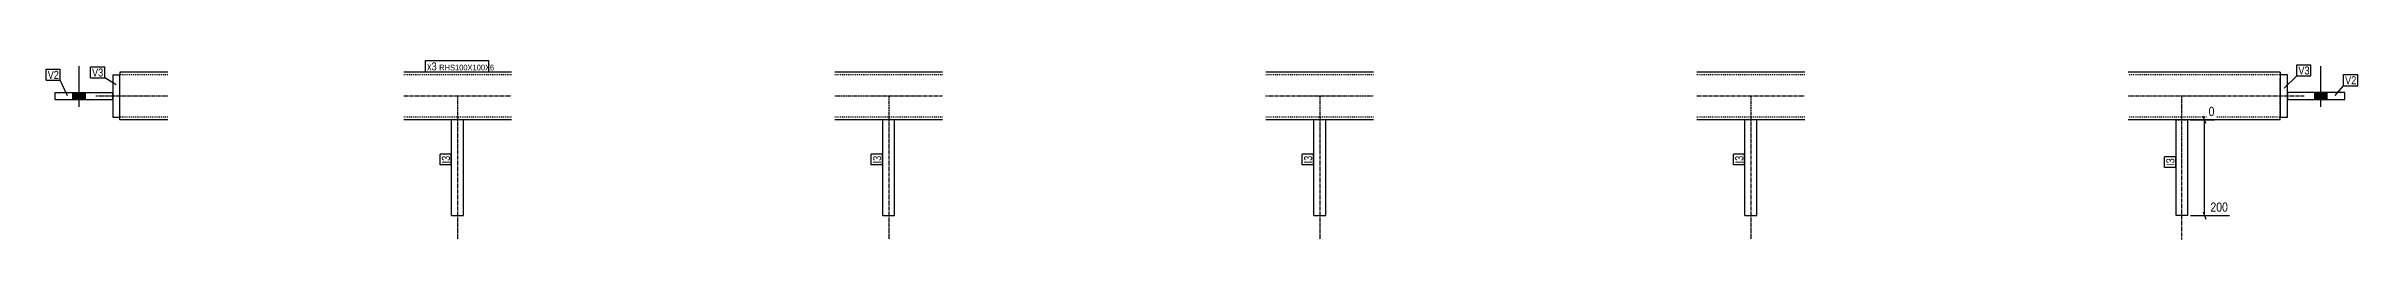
# Model space of a CAD drawing. Header units: millimetres. Extents: x 12 to 16600, y 12 to 475.
# Drawn here: x 12 to 4838, y 12 to 386 of the extents above; entities that cross this region are included whole.
import ezdxf

# ---------------------------------------------------------------- set-up
doc = ezdxf.new("R2010")
doc.units = ezdxf.units.MM
doc.linetypes.add('DXK_LINE_DOT2', pattern=[3.9198, 1.9599, -1.9599])
doc.linetypes.add('DXK_LINE_DOT3', pattern=[5.9187, 2.979, -0.9799, 0.9799, -0.9799])
for name, color, linetype in [('MÅLSÆTNING', 7, 'Continuous'), ('STÅL', 7, 'Continuous'), ('TEKST', 7, 'Continuous')]:
    doc.layers.add(name, color=color, linetype=linetype)
doc.styles.add('Arial Narrow', font='ARIALN.TTF', dxfattribs={"height": 0.2})

msp = doc.modelspace()

# ---------------------------------------------------------------- hatches: boundary and pattern name
at = {"layer": 'STÅL', "linetype": 'Continuous'}
for points in [[(67.7, 304.5), (93.7, 304.5), (93.7, 319.5), (67.7, 319.5)], [(67.7, 304.5), (93.7, 304.5), (93.7, 319.5), (67.7, 319.5)], [(4773.7, 319.5), (4747.7, 319.5), (4747.7, 304.5), (4773.7, 304.5)], [(4773.7, 319.5), (4747.7, 319.5), (4747.7, 304.5), (4773.7, 304.5)]]:
    msp.add_hatch(color=96, dxfattribs=at).paths.add_polyline_path(points)

# ---------------------------------------------------------------- linework, layer by layer
at = {"layer": 'MÅLSÆTNING', "color": 7, "linetype": 'Continuous'}
for p, q in [((4488.2, 262), (4538.5, 262)), ((4520.8, 254.5), (4514.8, 269.5)), ((4517.8, 62), (4517.8, 262)), ((4488.2, 62), (4570.2, 62)), ((4514.8, 69.5), (4520.8, 54.5))]:
    msp.add_line(p, q, dxfattribs=at)
at = {"layer": 'STÅL', "color": 96, "linetype": 'Continuous'}
for p, q in [((80.7, 289.5), (80.7, 374.5)), ((80.7, 289.5), (80.7, 374.5)), ((4760.7, 289.5), (4760.7, 374.5)), ((4760.7, 289.5), (4760.7, 374.5)), ((67.7, 304.5), (67.7, 319.5)), ((67.7, 304.5), (67.7, 319.5)), ((93.7, 304.5), (93.7, 319.5)), ((93.7, 304.5), (93.7, 319.5)), ((4747.7, 304.5), (4747.7, 319.5)), ((4747.7, 304.5), (4747.7, 319.5)), ((4773.7, 304.5), (4773.7, 319.5)), ((4773.7, 304.5), (4773.7, 319.5))]:
    msp.add_line(p, q, dxfattribs=at)
at = {"layer": 'STÅL', "color": 2, "linetype": 'Continuous'}
for p, q in [((150.7, 356), (150.7, 268)), ((150.7, 356), (165.7, 356)), ((165.7, 362), (165.7, 356)), ((265.7, 362), (165.7, 362)), ((165.7, 268), (165.7, 356)), ((983.2, 362), (758.2, 362)), ((1883.2, 362), (1658.2, 362)), ((2783.2, 362), (2558.2, 362)), ((3683.2, 362), (3458.2, 362)), ((4675.7, 362), (4358.2, 362)), ((4675.7, 362), (4675.7, 361.1)), ((4675.7, 361.1), (4675.7, 356)), ((4690.7, 356), (4675.7, 356)), ((4675.7, 356), (4675.7, 268)), ((4690.7, 268), (4690.7, 356)), ((30.7, 304.5), (30.7, 319.5)), ((30.7, 319.5), (150.7, 319.5)), ((30.7, 304.5), (150.7, 304.5)), ((150.7, 304.5), (150.7, 319.5)), ((4690.7, 319.5), (4690.7, 304.5)), ((4810.7, 319.5), (4690.7, 319.5)), ((4690.7, 304.5), (4810.7, 304.5)), ((4810.7, 304.5), (4810.7, 319.5)), ((150.7, 268), (165.7, 268)), ((165.7, 262.9), (165.7, 268)), ((165.7, 262), (165.7, 262.9)), ((265.7, 262), (165.7, 262)), ((983.2, 262), (758.2, 262)), ((858.2, 62), (858.2, 262)), ((883.2, 62), (883.2, 262)), ((1883.2, 262), (1658.2, 262)), ((1758.2, 62), (1758.2, 262)), ((1783.2, 62), (1783.2, 262)), ((2783.2, 262), (2558.2, 262)), ((2658.2, 62), (2658.2, 262)), ((2683.2, 62), (2683.2, 262)), ((3683.2, 262), (3458.2, 262)), ((3558.2, 62), (3558.2, 262)), ((3583.2, 62), (3583.2, 262)), ((4675.7, 262), (4358.2, 262)), ((4458.2, 62), (4458.2, 262)), ((4483.2, 62), (4483.2, 262)), ((4675.7, 268), (4690.7, 268)), ((4675.7, 262), (4675.7, 268)), ((858.2, 62), (883.2, 62)), ((1758.2, 62), (1783.2, 62)), ((2658.2, 62), (2683.2, 62)), ((3558.2, 62), (3583.2, 62)), ((4483.2, 62), (4458.2, 62))]:
    msp.add_line(p, q, dxfattribs=at)
at = {"layer": 'STÅL', "color": 7, "linetype": 'DXK_LINE_DOT2'}
for p, q in [((165.7, 362), (165.7, 361.1)), ((165.7, 361.1), (165.7, 358.5)), ((265.7, 356), (165.7, 356)), ((165.7, 274), (165.7, 356)), ((983.2, 356), (758.2, 356)), ((1883.2, 356), (1658.2, 356)), ((2783.2, 356), (2558.2, 356)), ((3683.2, 356), (3458.2, 356)), ((4675.7, 356), (4358.2, 356)), ((4675.7, 362), (4675.7, 362)), ((4675.7, 358.5), (4675.7, 350)), ((4675.7, 268), (4675.7, 350)), ((165.7, 265.5), (165.7, 274)), ((265.7, 268), (165.7, 268)), ((165.7, 262), (165.7, 262)), ((983.2, 268), (758.2, 268)), ((883.2, 262), (858.2, 262)), ((1883.2, 268), (1658.2, 268)), ((1783.2, 262), (1758.2, 262)), ((2783.2, 268), (2558.2, 268)), ((2683.2, 262), (2658.2, 262)), ((3683.2, 268), (3458.2, 268)), ((3583.2, 262), (3558.2, 262)), ((4675.7, 268), (4358.2, 268)), ((4458.2, 262), (4483.2, 262)), ((4481.6, 62), (4481.5, 62))]:
    msp.add_line(p, q, dxfattribs=at)
at = {"layer": 'STÅL', "color": 7, "linetype": 'DXK_LINE_DOT3'}
for p, q in [((115.7, 312), (265.7, 312)), ((758.2, 312), (983.2, 312)), ((870.7, 312), (870.7, 12)), ((1658.2, 312), (1883.2, 312)), ((1770.7, 312), (1770.7, 12)), ((2558.2, 312), (2783.2, 312)), ((2670.7, 312), (2670.7, 12)), ((3458.2, 312), (3683.2, 312)), ((3570.7, 312), (3570.7, 12)), ((4358.2, 312), (4725.7, 312)), ((4470.7, 12), (4470.7, 312))]:
    msp.add_line(p, q, dxfattribs=at)

# ---------------------------------------------------------------- wipeouts: each hides what was drawn before it
at = {"color": 0}
msp.add_wipeout([(38.4, 347.8), (38.4, 365.3), (15, 365.3), (15, 347.8)], dxfattribs=at).dxf.layer = 'TEKST'

# ---------------------------------------------------------------- next in the draw order: wipeouts: each hides what was drawn before it
at = {"color": 0, "linetype": 'Continuous'}
for points in [[(4542.5, 266), (4542.5, 294), (4522.3, 294), (4522.3, 266)], [(4570.6, 66), (4570.6, 94), (4526, 94), (4526, 66)]]:
    msp.add_wipeout(points, dxfattribs=at).dxf.layer = 'MÅLSÆTNING'
at = {"color": 0}
for points in [[(38.4, 347.8), (38.4, 365.3), (15, 365.3), (15, 347.8)], [(131, 352.7), (131, 370.2), (107.5, 370.2), (107.5, 352.7)], [(827.2, 365.5), (827.2, 383), (806.9, 383), (806.9, 365.5)], [(4737, 356.9), (4737, 374.4), (4713.6, 374.4), (4713.6, 356.9)], [(4834.7, 336.5), (4834.7, 354), (4811.2, 354), (4811.2, 336.5)], [(854.7, 187), (837.2, 187), (837.2, 171), (854.7, 171)], [(1754.7, 187), (1737.2, 187), (1737.2, 171), (1754.7, 171)], [(2654.7, 187), (2637.2, 187), (2637.2, 171), (2654.7, 171)], [(3554.7, 187), (3537.2, 187), (3537.2, 171), (3554.7, 171)], [(4454.7, 181.7), (4437.2, 181.7), (4437.2, 165.7), (4454.7, 165.7)]]:
    msp.add_wipeout(points, dxfattribs=at).dxf.layer = 'TEKST'

# ---------------------------------------------------------------- next in the draw order: linework, layer by layer
at = {"layer": 'TEKST', "color": 7, "linetype": 'Continuous'}
for p, q in [((12, 368.3), (41.4, 368.3)), ((12, 344.8), (12, 368.3)), ((12, 344.8), (41.4, 344.8)), ((41.4, 344.8), (41.4, 368.3)), ((56.3, 312.4), (41.4, 344.8))]:
    msp.add_line(p, q, dxfattribs=at)

# ---------------------------------------------------------------- next in the draw order: texts
at = {"layer": 'MÅLSÆTNING', "color": 3, "linetype": 'Continuous', "style": 'Arial Narrow'}
for s, height, p in [('0', 19.1, (4526.3, 270)), ('200', 19.09, (4530, 70))]:
    msp.add_text(s, height=height, dxfattribs=at).set_placement(p)
at = {"layer": 'TEKST', "color": 3, "style": 'Arial Narrow'}
msp.add_text('V2', height=16.7, dxfattribs=at).set_placement((15, 347.8))

# ---------------------------------------------------------------- next in the draw order: wipeouts: each hides what was drawn before it
at = {"color": 0}
for points in [[(131, 352.7), (131, 370.2), (107.5, 370.2), (107.5, 352.7)], [(827.2, 365.5), (827.2, 383), (806.9, 383), (806.9, 365.5)], [(4737, 356.9), (4737, 374.4), (4713.6, 374.4), (4713.6, 356.9)], [(4834.7, 336.5), (4834.7, 354), (4811.2, 354), (4811.2, 336.5)], [(854.7, 187), (837.2, 187), (837.2, 171), (854.7, 171)], [(1754.7, 187), (1737.2, 187), (1737.2, 171), (1754.7, 171)], [(2654.7, 187), (2637.2, 187), (2637.2, 171), (2654.7, 171)], [(3554.7, 187), (3537.2, 187), (3537.2, 171), (3554.7, 171)], [(4454.7, 181.7), (4437.2, 181.7), (4437.2, 165.7), (4454.7, 165.7)]]:
    msp.add_wipeout(points, dxfattribs=at).dxf.layer = 'TEKST'

# ---------------------------------------------------------------- next in the draw order: linework, layer by layer
at = {"layer": 'TEKST', "color": 7, "linetype": 'Continuous'}
for p, q in [((104.5, 373.2), (134, 373.2)), ((104.5, 349.7), (104.5, 373.2)), ((104.5, 349.7), (134, 349.7)), ((134, 349.7), (134, 373.2)), ((158.3, 335.1), (134, 349.7)), ((803.9, 362.5), (803.9, 386)), ((4684, 328.3), (4710.6, 353.9)), ((4710.6, 377.4), (4740, 377.4)), ((4710.6, 353.9), (4710.6, 377.4)), ((4710.6, 353.9), (4740, 353.9)), ((4740, 353.9), (4740, 377.4)), ((4808.2, 357), (4837.7, 357)), ((4808.2, 333.5), (4808.2, 357)), ((4837.7, 333.5), (4837.7, 357)), ((4790.2, 313.2), (4808.2, 333.5)), ((4808.2, 333.5), (4837.7, 333.5)), ((834.2, 168), (834.2, 190)), ((857.7, 190), (834.2, 190)), ((857.7, 168), (834.2, 168)), ((857.7, 168), (857.7, 190)), ((1734.2, 168), (1734.2, 190)), ((1757.7, 190), (1734.2, 190)), ((1757.7, 168), (1734.2, 168)), ((1757.7, 168), (1757.7, 190)), ((2634.2, 168), (2634.2, 190)), ((2657.7, 190), (2634.2, 190)), ((2657.7, 168), (2634.2, 168)), ((2657.7, 168), (2657.7, 190)), ((3534.2, 168), (3534.2, 190)), ((3557.7, 190), (3534.2, 190)), ((3557.7, 168), (3534.2, 168)), ((3557.7, 168), (3557.7, 190)), ((4434.2, 162.7), (4434.2, 184.7)), ((4457.7, 184.7), (4434.2, 184.7)), ((4457.7, 162.7), (4434.2, 162.7)), ((4457.7, 162.7), (4457.7, 184.7))]:
    msp.add_line(p, q, dxfattribs=at)

# ---------------------------------------------------------------- next in the draw order: texts
at = {"layer": 'TEKST', "color": 3, "style": 'Arial Narrow'}
for s, p in [('V3', (107.5, 352.7)), ('V3', (4713.6, 356.9)), ('V2', (4811.2, 336.5))]:
    msp.add_text(s, height=16.7, dxfattribs=at).set_placement(p)
for p in [(854.7, 171), (1754.7, 171), (2654.7, 171), (3554.7, 171), (4454.7, 165.7)]:
    msp.add_text('I3', height=16.7, rotation=90.0002, dxfattribs=at).set_placement(p)

# ---------------------------------------------------------------- next in the draw order: wipeouts: each hides what was drawn before it
at = {"color": 0}
msp.add_wipeout([(932.9, 365.5), (932.9, 378), (832.4, 378), (832.4, 365.5)], dxfattribs=at).dxf.layer = 'TEKST'

# ---------------------------------------------------------------- next in the draw order: wipeouts: each hides what was drawn before it
msp.add_wipeout([(932.9, 365.5), (932.9, 378), (832.4, 378), (832.4, 365.5)], dxfattribs=at).dxf.layer = 'TEKST'

# ---------------------------------------------------------------- next in the draw order: linework, layer by layer
at = {"layer": 'TEKST', "color": 7, "linetype": 'Continuous'}
for p, q in [((803.9, 386), (935.9, 386)), ((803.9, 362.5), (935.9, 362.5)), ((935.9, 362.5), (935.9, 386))]:
    msp.add_line(p, q, dxfattribs=at)

# ---------------------------------------------------------------- next in the draw order: texts
at = {"layer": 'TEKST', "color": 3, "style": 'Arial Narrow'}
for s, height, p in [('x3', 16.7, (806.9, 365.5)), ('RHS100X100X6', 11.93, (832.4, 365.5))]:
    msp.add_text(s, height=height, dxfattribs=at).set_placement(p)

doc.saveas('drawing.dxf')
